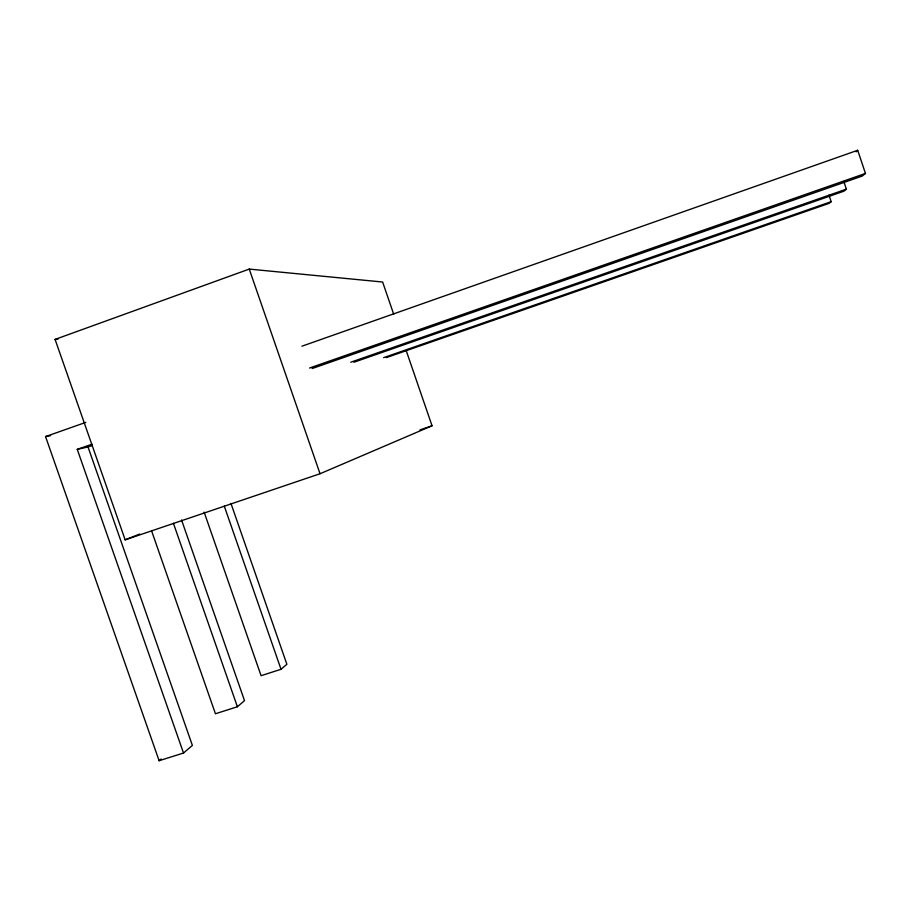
<?xml version="1.0" encoding="UTF-8"?>
<svg xmlns="http://www.w3.org/2000/svg" width="911" height="911" viewBox="0 0 911 911"><rect width="100%" height="100%" fill="white"/><g stroke="black" fill="none" stroke-linecap="round" stroke-linejoin="round"><path stroke-width="1.37" d="M856.181 151.807L857.695 150.281L865.45 173.432L862.284 176.039L312.12 368.556M183.51 753.021L192.38 745.403L88.025 446.971L77.253 449.351L183.51 753.021L159.118 760.719L45.55 436.574L85.816 422.374M151.636 531.011L215.44 713.757L237.395 706.765L244.512 700.65L181.551 519.987M204.132 512.141L261.07 675.7L281.032 669.289L286.874 664.278L230.961 503.43M159.118 760.719L161.179 759M828.953 195.091L831.162 201.673L829.147 203.335L386.366 357.613M843.791 181.448L846.365 189.146L843.871 191.208L353.923 362.248M393.711 314.261L382.631 282.023L249.25 269.087L55.081 339.404L125.16 539.836L320.034 473.743L432.042 425.779L406.181 350.541M125.16 539.836L139.679 534.062M301.951 346.191L857.695 150.281M77.253 449.351L92.022 444.181M309.546 368.033L865.45 173.432M88.025 446.971L92.045 445.559M350.769 362.214L846.365 189.146M383.622 357.647L831.162 201.673M419.994 429.878L432.042 425.779M45.55 436.574L50.572 435.617M55.081 339.404L57.928 339.279M173.42 523.301L237.395 706.765M224.3 506.14L281.032 669.289M249.25 269.087L320.034 473.743"/></g></svg>
